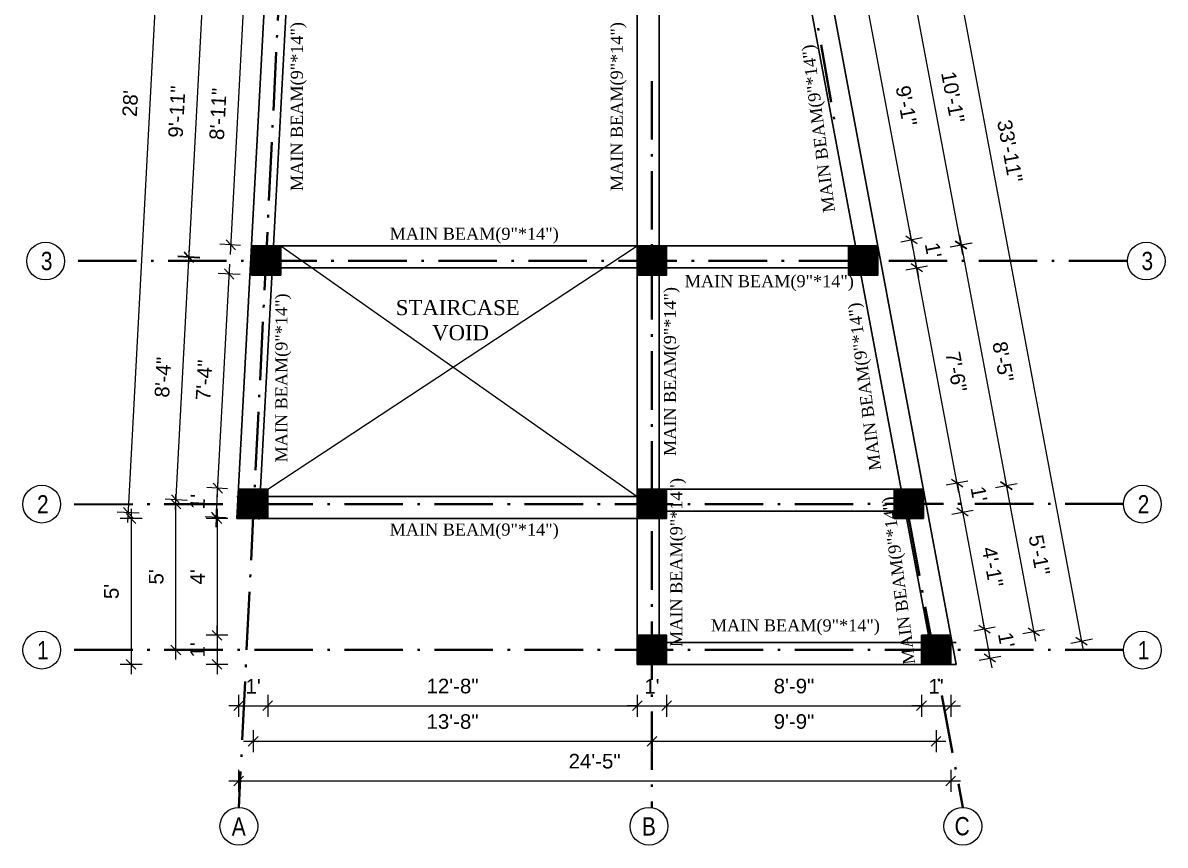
# Model space of a CAD drawing. Header units: inches. Extents: x 45643 to 70559, y -8725 to 1713.
# Drawn here: x 65142.2 to 65611.4, y -3898.7 to -3560.8 of the extents above; entities that cross this region are included whole.
import ezdxf

# ---------------------------------------------------------------- set-up
doc = ezdxf.new("R2010")
doc.units = ezdxf.units.IN
doc.header["$MEASUREMENT"] = 0
doc.linetypes.add('ACAD_ISO10W100', pattern=[18.5, 12, -3, 0.5, -3])
for name, color, linetype, lineweight in [('A-Wall', 250, 'Continuous', 40), ('A_Title Text', 105, 'Continuous', 60), ('ELEVATION', 6, 'Continuous', 30), ('Text', 7, 'Continuous', 9)]:
    doc.layers.add(name, color=color, linetype=linetype, lineweight=lineweight)
doc.styles.add('Arial', font='arial.ttf')
doc.styles.add('DIM', font='', dxfattribs={"height": 100})
doc.styles.get("Standard").update_dxf_attribs({"font": 'times.ttf'})
doc.styles.get('DIM').set_extended_font_data('VNI-Helve-Condense')
doc.dimstyles.new('Sudeep', dxfattribs={"dimtxt": 6, "dimasz": 4, "dimexe": 4.5, "dimexo": 4.5, "dimgap": 5, "dimtad": 1, "dimdec": 0, "dimlunit": 4, "dimtxsty": 'Arial', "dimblk": 'OBLIQUE', "dimcen": 250, "dimdle": 4, "dimclrd": 86, "dimclre": 5, "dimclrt": 1, "dimadec": 0, "dimazin": 0, "dimtfac": 1, "dimtdec": 0, "dimtix": 1, "dimtmove": 1, "dimatfit": 3, "dimldrblk": 'OBLIQUE', "dimfxl": 4.5, "dimfxlon": 1, "dimfrac": 2, "dimlwd": 15, "dimlwe": 13, "dimarcsym": 0})

# ---------------------------------------------------------------- blocks, each defined once
blk = doc.blocks.new('_Oblique')
at = {"color": 0, "linetype": 'ByBlock', "lineweight": -2}
blk.add_line((-0.5, -0.5), (0.5, 0.5), dxfattribs=at)
blk = doc.blocks.new('*D850')
at = {"layer": 'A_Title Text', "color": 86, "lineweight": 15, "transparency": 16777216}
for p, q in [((65222.26, -3752.02), (65222.47, -3748.02)), ((65221.62, -3764.02), (65222.26, -3752.02)), ((65221.62, -3764.02), (65221.41, -3768.01))]:
    blk.add_line(p, q, dxfattribs=at)
at = {"layer": 'A_Title Text', "color": 5, "lineweight": 13, "transparency": 16777216}
for p, q in [((65226.29, -3752.23), (65217.76, -3751.78)), ((65225.65, -3764.23), (65217.12, -3763.78))]:
    blk.add_line(p, q, dxfattribs=at)
at = {"layer": 'Defpoints', "color": 0, "transparency": 16777216}
for p in [(65222.26, -3752.02), (65230.79, -3752.47), (65230.15, -3764.47)]:
    blk.add_point(p, dxfattribs=at)
at = {"layer": 'A_Title Text', "color": 86, "lineweight": 15, "transparency": 16777216, "xscale": 4, "yscale": 4, "zscale": 4}
for p, rotation in [((65222.26, -3752.02), 266.951531071017), ((65221.62, -3764.02), 86.95153107101702)]:
    blk.add_blockref('_Oblique', p, dxfattribs=dict(at, rotation=rotation))
at = {"layer": 'A_Title Text', "color": 1, "transparency": 16777216, "insert": (65213.94, -3757.59), "char_height": 6, "attachment_point": 5, "rotation": 86.9515, "style": 'Arial'}
blk.add_mtext("1'", dxfattribs=at)
blk = doc.blocks.new('*D719')
at = {"layer": 'A_Title Text', "color": 86, "lineweight": 15, "transparency": 16777216}
blk.add_line((65203.5, -3422.65), (65185.21, -3766.08), dxfattribs=at)
at = {"layer": 'A_Title Text', "color": 5, "lineweight": 13, "transparency": 16777216}
for p, q in [((65207.78, -3426.89), (65198.79, -3426.41)), ((65189.91, -3762.33), (65180.93, -3761.85))]:
    blk.add_line(p, q, dxfattribs=at)
at = {"layer": 'Defpoints', "color": 0, "transparency": 16777216}
for p in [(65248.01, -3429.03), (65185.42, -3762.09), (65230.15, -3764.47)]:
    blk.add_point(p, dxfattribs=at)
at = {"layer": 'A_Title Text', "color": 86, "lineweight": 15, "transparency": 16777216, "xscale": 4, "yscale": 4, "zscale": 4}
for p, rotation in [((65203.28, -3426.65), 86.95153107106754), ((65185.42, -3762.09), 266.9515310710676)]:
    blk.add_blockref('_Oblique', p, dxfattribs=dict(at, rotation=rotation))
at = {"layer": 'A_Title Text', "color": 1, "transparency": 16777216, "insert": (65186.3, -3593.94), "char_height": 6, "attachment_point": 5, "rotation": 86.9515, "style": 'Arial'}
blk.add_mtext("28'", dxfattribs=at)
blk = doc.blocks.new('*D852')
at = {"layer": 'A_Title Text', "color": 86, "lineweight": 15, "transparency": 16777216}
blk.add_line((65221.94, -3760.47), (65221.94, -3816.47), dxfattribs=at)
at = {"layer": 'A_Title Text', "color": 5, "lineweight": 13, "transparency": 16777216}
for p, q in [((65226.44, -3764.47), (65217.44, -3764.47)), ((65226.44, -3812.47), (65217.44, -3812.47))]:
    blk.add_line(p, q, dxfattribs=at)
at = {"layer": 'Defpoints', "color": 0, "transparency": 16777216}
for p in [(65394.59, -3764.47), (65221.94, -3812.47), (65394.59, -3812.47)]:
    blk.add_point(p, dxfattribs=at)
at = {"layer": 'A_Title Text', "color": 86, "lineweight": 15, "transparency": 16777216, "xscale": 4, "yscale": 4, "zscale": 4}
for p, rotation in [((65221.94, -3764.47), 90), ((65221.94, -3812.47), 270)]:
    blk.add_blockref('_Oblique', p, dxfattribs=dict(at, rotation=rotation))
at = {"layer": 'A_Title Text', "color": 1, "transparency": 16777216, "insert": (65213.94, -3788.47), "char_height": 6, "attachment_point": 5, "rotation": 90, "style": 'Arial'}
blk.add_mtext("4'", dxfattribs=at)
blk = doc.blocks.new('*D853')
at = {"layer": 'A_Title Text', "color": 86, "lineweight": 15, "transparency": 16777216}
for p, q in [((65221.94, -3812.47), (65221.94, -3808.47)), ((65221.94, -3812.47), (65221.94, -3824.47)), ((65221.94, -3824.47), (65221.94, -3828.47))]:
    blk.add_line(p, q, dxfattribs=at)
at = {"layer": 'A_Title Text', "color": 5, "lineweight": 13, "transparency": 16777216}
for p, q in [((65226.44, -3812.47), (65217.44, -3812.47)), ((65226.44, -3824.47), (65217.44, -3824.47))]:
    blk.add_line(p, q, dxfattribs=at)
at = {"layer": 'Defpoints', "color": 0, "transparency": 16777216}
for p in [(65394.59, -3812.47), (65221.94, -3824.47), (65394.59, -3824.47)]:
    blk.add_point(p, dxfattribs=at)
at = {"layer": 'A_Title Text', "color": 86, "lineweight": 15, "transparency": 16777216, "xscale": 4, "yscale": 4, "zscale": 4}
for p, rotation in [((65221.94, -3812.47), 270), ((65221.94, -3824.47), 90)]:
    blk.add_blockref('_Oblique', p, dxfattribs=dict(at, rotation=rotation))
at = {"layer": 'A_Title Text', "color": 1, "transparency": 16777216, "insert": (65213.93, -3818.47), "char_height": 6, "attachment_point": 5, "rotation": 90, "style": 'Arial'}
blk.add_mtext("1'", dxfattribs=at)
blk = doc.blocks.new('*D720')
at = {"layer": 'A_Title Text', "color": 5, "lineweight": 13, "transparency": 16777216}
for p, q in [((65209.53, -3758.47), (65200.53, -3758.47)), ((65209.53, -3818.47), (65200.53, -3818.47))]:
    blk.add_line(p, q, dxfattribs=at)
at = {"layer": 'A_Title Text', "color": 86, "lineweight": 15, "transparency": 16777216}
blk.add_line((65205.03, -3822.47), (65205.03, -3754.47), dxfattribs=at)
at = {"layer": 'Defpoints', "color": 0, "transparency": 16777216}
for p in [(65205.03, -3758.47), (65400.59, -3758.47), (65400.59, -3818.47)]:
    blk.add_point(p, dxfattribs=at)
at = {"layer": 'A_Title Text', "color": 86, "lineweight": 15, "transparency": 16777216, "xscale": 4, "yscale": 4, "zscale": 4}
for p, rotation in [((65205.03, -3758.47), 90), ((65205.03, -3818.47), 270)]:
    blk.add_blockref('_Oblique', p, dxfattribs=dict(at, rotation=rotation))
at = {"layer": 'A_Title Text', "color": 1, "transparency": 16777216, "insert": (65196.98, -3788.47), "char_height": 6, "attachment_point": 5, "rotation": 90, "style": 'Arial'}
blk.add_mtext("5'", dxfattribs=at)
blk = doc.blocks.new('*D721')
at = {"layer": 'A_Title Text', "color": 86, "lineweight": 15, "transparency": 16777216}
blk.add_line((65186.64, -3760.47), (65186.64, -3828.47), dxfattribs=at)
at = {"layer": 'A_Title Text', "color": 5, "lineweight": 13, "transparency": 16777216}
for p, q in [((65191.14, -3764.47), (65182.14, -3764.47)), ((65191.14, -3824.47), (65182.14, -3824.47))]:
    blk.add_line(p, q, dxfattribs=at)
at = {"layer": 'Defpoints', "color": 0, "transparency": 16777216}
for p in [(65403.59, -3764.47), (65186.64, -3824.47), (65403.59, -3824.47)]:
    blk.add_point(p, dxfattribs=at)
at = {"layer": 'A_Title Text', "color": 86, "lineweight": 15, "transparency": 16777216, "xscale": 4, "yscale": 4, "zscale": 4}
for p, rotation in [((65186.64, -3764.47), 90), ((65186.64, -3824.47), 270)]:
    blk.add_blockref('_Oblique', p, dxfattribs=dict(at, rotation=rotation))
at = {"layer": 'A_Title Text', "color": 1, "transparency": 16777216, "insert": (65178.59, -3794.47), "char_height": 6, "attachment_point": 5, "rotation": 90, "style": 'Arial'}
blk.add_mtext("5'", dxfattribs=at)
blk = doc.blocks.new('*D854')
at = {"layer": 'A_Title Text', "color": 5, "lineweight": 13, "transparency": 16777216}
for p, q in [((65230.79, -3836.94), (65230.79, -3845.94)), ((65242.79, -3836.94), (65242.79, -3845.94))]:
    blk.add_line(p, q, dxfattribs=at)
at = {"layer": 'A_Title Text', "color": 86, "lineweight": 15, "transparency": 16777216}
for p, q in [((65230.79, -3841.44), (65226.79, -3841.44)), ((65230.79, -3841.44), (65242.79, -3841.44)), ((65242.79, -3841.44), (65246.79, -3841.44))]:
    blk.add_line(p, q, dxfattribs=at)
at = {"layer": 'Defpoints', "color": 0, "transparency": 16777216}
for p in [(65230.79, -3764.47), (65242.79, -3764.47), (65242.79, -3841.44)]:
    blk.add_point(p, dxfattribs=at)
at = {"layer": 'A_Title Text', "color": 86, "lineweight": 15, "transparency": 16777216, "xscale": 4, "yscale": 4, "zscale": 4}
blk.add_blockref('_Oblique', (65230.79, -3841.44), dxfattribs=at)
at = {"layer": 'A_Title Text', "color": 86, "lineweight": 15, "transparency": 16777216, "xscale": 4, "yscale": 4, "zscale": 4, "rotation": 180}
blk.add_blockref('_Oblique', (65242.79, -3841.44), dxfattribs=at)
at = {"layer": 'A_Title Text', "color": 1, "transparency": 16777216, "insert": (65236.79, -3833.43), "char_height": 6, "attachment_point": 5, "style": 'Arial'}
blk.add_mtext("1'", dxfattribs=at)
blk = doc.blocks.new('*D855')
at = {"layer": 'A_Title Text', "color": 5, "lineweight": 13, "transparency": 16777216}
for p, q in [((65242.79, -3836.94), (65242.79, -3845.94)), ((65394.59, -3836.94), (65394.59, -3845.94))]:
    blk.add_line(p, q, dxfattribs=at)
at = {"layer": 'A_Title Text', "color": 86, "lineweight": 15, "transparency": 16777216}
blk.add_line((65238.79, -3841.44), (65398.59, -3841.44), dxfattribs=at)
at = {"layer": 'Defpoints', "color": 0, "transparency": 16777216}
for p in [(65242.79, -3764.47), (65394.59, -3824.47), (65394.59, -3841.44)]:
    blk.add_point(p, dxfattribs=at)
at = {"layer": 'A_Title Text', "color": 86, "lineweight": 15, "transparency": 16777216, "xscale": 4, "yscale": 4, "zscale": 4, "rotation": 180}
blk.add_blockref('_Oblique', (65242.79, -3841.44), dxfattribs=at)
at = {"layer": 'A_Title Text', "color": 86, "lineweight": 15, "transparency": 16777216, "xscale": 4, "yscale": 4, "zscale": 4}
blk.add_blockref('_Oblique', (65394.59, -3841.44), dxfattribs=at)
at = {"layer": 'A_Title Text', "color": 1, "transparency": 16777216, "insert": (65318.69, -3833.38), "char_height": 6, "attachment_point": 5, "style": 'Arial'}
blk.add_mtext('12\'-8"', dxfattribs=at)
blk = doc.blocks.new('*D856')
at = {"layer": 'A_Title Text', "color": 5, "lineweight": 13, "transparency": 16777216}
for p, q in [((65394.59, -3836.94), (65394.59, -3845.94)), ((65406.59, -3836.94), (65406.59, -3845.94))]:
    blk.add_line(p, q, dxfattribs=at)
at = {"layer": 'A_Title Text', "color": 86, "lineweight": 15, "transparency": 16777216}
for p, q in [((65394.59, -3841.44), (65390.59, -3841.44)), ((65394.59, -3841.44), (65406.59, -3841.44)), ((65406.59, -3841.44), (65410.59, -3841.44))]:
    blk.add_line(p, q, dxfattribs=at)
at = {"layer": 'Defpoints', "color": 0, "transparency": 16777216}
for p in [(65394.59, -3824.47), (65406.59, -3824.47), (65406.59, -3841.44)]:
    blk.add_point(p, dxfattribs=at)
at = {"layer": 'A_Title Text', "color": 86, "lineweight": 15, "transparency": 16777216, "xscale": 4, "yscale": 4, "zscale": 4}
blk.add_blockref('_Oblique', (65394.59, -3841.44), dxfattribs=at)
at = {"layer": 'A_Title Text', "color": 86, "lineweight": 15, "transparency": 16777216, "xscale": 4, "yscale": 4, "zscale": 4, "rotation": 180}
blk.add_blockref('_Oblique', (65406.59, -3841.44), dxfattribs=at)
at = {"layer": 'A_Title Text', "color": 1, "transparency": 16777216, "insert": (65400.59, -3833.43), "char_height": 6, "attachment_point": 5, "style": 'Arial'}
blk.add_mtext("1'", dxfattribs=at)
blk = doc.blocks.new('*D857')
at = {"layer": 'A_Title Text', "color": 5, "lineweight": 13, "transparency": 16777216}
for p, q in [((65406.59, -3836.94), (65406.59, -3845.94)), ((65511.31, -3836.94), (65511.31, -3845.94))]:
    blk.add_line(p, q, dxfattribs=at)
at = {"layer": 'A_Title Text', "color": 86, "lineweight": 15, "transparency": 16777216}
blk.add_line((65402.59, -3841.44), (65515.31, -3841.44), dxfattribs=at)
at = {"layer": 'Defpoints', "color": 0, "transparency": 16777216}
for p in [(65406.59, -3824.47), (65511.31, -3824.47), (65511.31, -3841.44)]:
    blk.add_point(p, dxfattribs=at)
at = {"layer": 'A_Title Text', "color": 86, "lineweight": 15, "transparency": 16777216, "xscale": 4, "yscale": 4, "zscale": 4, "rotation": 180}
blk.add_blockref('_Oblique', (65406.59, -3841.44), dxfattribs=at)
at = {"layer": 'A_Title Text', "color": 86, "lineweight": 15, "transparency": 16777216, "xscale": 4, "yscale": 4, "zscale": 4}
blk.add_blockref('_Oblique', (65511.31, -3841.44), dxfattribs=at)
at = {"layer": 'A_Title Text', "color": 1, "transparency": 16777216, "insert": (65458.95, -3833.38), "char_height": 6, "attachment_point": 5, "style": 'Arial'}
blk.add_mtext('8\'-9"', dxfattribs=at)
blk = doc.blocks.new('*D858')
at = {"layer": 'A_Title Text', "color": 5, "lineweight": 13, "transparency": 16777216}
for p, q in [((65511.31, -3836.94), (65511.31, -3845.94)), ((65523.31, -3836.94), (65523.31, -3845.94))]:
    blk.add_line(p, q, dxfattribs=at)
at = {"layer": 'A_Title Text', "color": 86, "lineweight": 15, "transparency": 16777216}
for p, q in [((65511.31, -3841.44), (65507.31, -3841.44)), ((65511.31, -3841.44), (65523.31, -3841.44)), ((65523.31, -3841.44), (65527.31, -3841.44))]:
    blk.add_line(p, q, dxfattribs=at)
at = {"layer": 'Defpoints', "color": 0, "transparency": 16777216}
for p in [(65511.31, -3824.47), (65523.31, -3824.47), (65523.31, -3841.44)]:
    blk.add_point(p, dxfattribs=at)
at = {"layer": 'A_Title Text', "color": 86, "lineweight": 15, "transparency": 16777216, "xscale": 4, "yscale": 4, "zscale": 4}
blk.add_blockref('_Oblique', (65511.31, -3841.44), dxfattribs=at)
at = {"layer": 'A_Title Text', "color": 86, "lineweight": 15, "transparency": 16777216, "xscale": 4, "yscale": 4, "zscale": 4, "rotation": 180}
blk.add_blockref('_Oblique', (65523.31, -3841.44), dxfattribs=at)
at = {"layer": 'A_Title Text', "color": 1, "transparency": 16777216, "insert": (65517.31, -3833.43), "char_height": 6, "attachment_point": 5, "style": 'Arial'}
blk.add_mtext("1'", dxfattribs=at)
blk = doc.blocks.new('*D722')
at = {"layer": 'A_Title Text', "color": 5, "lineweight": 13, "transparency": 16777216}
for p, q in [((65236.79, -3851.52), (65236.79, -3860.52)), ((65400.59, -3851.52), (65400.59, -3860.52))]:
    blk.add_line(p, q, dxfattribs=at)
at = {"layer": 'A_Title Text', "color": 86, "lineweight": 15, "transparency": 16777216}
blk.add_line((65232.79, -3856.02), (65404.59, -3856.02), dxfattribs=at)
at = {"layer": 'Defpoints', "color": 0, "transparency": 16777216}
for p in [(65236.79, -3758.47), (65400.59, -3758.47), (65400.59, -3856.02)]:
    blk.add_point(p, dxfattribs=at)
at = {"layer": 'A_Title Text', "color": 86, "lineweight": 15, "transparency": 16777216, "xscale": 4, "yscale": 4, "zscale": 4, "rotation": 180}
blk.add_blockref('_Oblique', (65236.79, -3856.02), dxfattribs=at)
at = {"layer": 'A_Title Text', "color": 86, "lineweight": 15, "transparency": 16777216, "xscale": 4, "yscale": 4, "zscale": 4}
blk.add_blockref('_Oblique', (65400.59, -3856.02), dxfattribs=at)
at = {"layer": 'A_Title Text', "color": 1, "transparency": 16777216, "insert": (65318.69, -3847.96), "char_height": 6, "attachment_point": 5, "style": 'Arial'}
blk.add_mtext('13\'-8"', dxfattribs=at)
blk = doc.blocks.new('*D723')
at = {"layer": 'A_Title Text', "color": 5, "lineweight": 13, "transparency": 16777216}
for p, q in [((65400.59, -3851.52), (65400.59, -3860.52)), ((65517.31, -3851.52), (65517.31, -3860.52))]:
    blk.add_line(p, q, dxfattribs=at)
at = {"layer": 'A_Title Text', "color": 86, "lineweight": 15, "transparency": 16777216}
blk.add_line((65396.59, -3856.02), (65521.31, -3856.02), dxfattribs=at)
at = {"layer": 'Defpoints', "color": 0, "transparency": 16777216}
for p in [(65400.59, -3758.47), (65517.31, -3818.47), (65517.31, -3856.02)]:
    blk.add_point(p, dxfattribs=at)
at = {"layer": 'A_Title Text', "color": 86, "lineweight": 15, "transparency": 16777216, "xscale": 4, "yscale": 4, "zscale": 4, "rotation": 180}
blk.add_blockref('_Oblique', (65400.59, -3856.02), dxfattribs=at)
at = {"layer": 'A_Title Text', "color": 86, "lineweight": 15, "transparency": 16777216, "xscale": 4, "yscale": 4, "zscale": 4}
blk.add_blockref('_Oblique', (65517.31, -3856.02), dxfattribs=at)
at = {"layer": 'A_Title Text', "color": 1, "transparency": 16777216, "insert": (65458.95, -3847.96), "char_height": 6, "attachment_point": 5, "style": 'Arial'}
blk.add_mtext('9\'-9"', dxfattribs=at)
blk = doc.blocks.new('*D724')
at = {"layer": 'A_Title Text', "color": 5, "lineweight": 13, "transparency": 16777216}
for p, q in [((65230.79, -3867.82), (65230.79, -3876.82)), ((65523.31, -3867.82), (65523.31, -3876.82))]:
    blk.add_line(p, q, dxfattribs=at)
at = {"layer": 'A_Title Text', "color": 86, "lineweight": 15, "transparency": 16777216}
blk.add_line((65226.79, -3872.32), (65527.31, -3872.32), dxfattribs=at)
at = {"layer": 'Defpoints', "color": 0, "transparency": 16777216}
for p in [(65230.79, -3764.47), (65523.31, -3824.47), (65523.31, -3872.32)]:
    blk.add_point(p, dxfattribs=at)
at = {"layer": 'A_Title Text', "color": 86, "lineweight": 15, "transparency": 16777216, "xscale": 4, "yscale": 4, "zscale": 4, "rotation": 180}
blk.add_blockref('_Oblique', (65230.79, -3872.32), dxfattribs=at)
at = {"layer": 'A_Title Text', "color": 86, "lineweight": 15, "transparency": 16777216, "xscale": 4, "yscale": 4, "zscale": 4}
blk.add_blockref('_Oblique', (65523.31, -3872.32), dxfattribs=at)
at = {"layer": 'A_Title Text', "color": 1, "transparency": 16777216, "insert": (65377.05, -3864.26), "char_height": 6, "attachment_point": 5, "style": 'Arial'}
blk.add_mtext('24\'-5"', dxfattribs=at)
blk = doc.blocks.new('*D859')
at = {"layer": 'A_Title Text', "color": 5, "lineweight": 13, "transparency": 16777216}
for p, q in [((65521.52, -3750.7), (65530.36, -3749.04)), ((65523.77, -3762.7), (65532.61, -3761.04))]:
    blk.add_line(p, q, dxfattribs=at)
at = {"layer": 'A_Title Text', "color": 86, "lineweight": 15, "transparency": 16777216}
for p, q in [((65525.94, -3749.87), (65525.2, -3745.94)), ((65525.94, -3749.87), (65528.19, -3761.87)), ((65528.19, -3761.87), (65528.93, -3765.8))]:
    blk.add_line(p, q, dxfattribs=at)
at = {"layer": 'Defpoints', "color": 0, "transparency": 16777216}
for p in [(65512.09, -3752.47), (65528.19, -3761.87), (65514.33, -3764.47)]:
    blk.add_point(p, dxfattribs=at)
at = {"layer": 'A_Title Text', "color": 86, "lineweight": 15, "transparency": 16777216, "xscale": 4, "yscale": 4, "zscale": 4}
for p, rotation in [((65525.94, -3749.87), 280.6171471808366), ((65528.19, -3761.87), 100.6171471808367)]:
    blk.add_blockref('_Oblique', p, dxfattribs=dict(at, rotation=rotation))
at = {"layer": 'A_Title Text', "color": 1, "transparency": 16777216, "insert": (65534.94, -3754.4), "char_height": 6, "attachment_point": 5, "rotation": 280.6171, "style": 'Arial'}
blk.add_mtext("1'", dxfattribs=at)
blk = doc.blocks.new('*D725')
at = {"layer": 'A_Title Text', "color": 86, "lineweight": 15, "transparency": 16777216}
blk.add_line((65527.45, -3757.94), (65537.92, -3813.8), dxfattribs=at)
at = {"layer": 'A_Title Text', "color": 5, "lineweight": 13, "transparency": 16777216}
for p, q in [((65523.77, -3762.7), (65532.61, -3761.04)), ((65532.76, -3810.7), (65541.61, -3809.04))]:
    blk.add_line(p, q, dxfattribs=at)
at = {"layer": 'Defpoints', "color": 0, "transparency": 16777216}
for p in [(65514.33, -3764.47), (65537.19, -3809.87), (65523.31, -3812.47)]:
    blk.add_point(p, dxfattribs=at)
at = {"layer": 'A_Title Text', "color": 86, "lineweight": 15, "transparency": 16777216, "xscale": 4, "yscale": 4, "zscale": 4}
for p, rotation in [((65528.19, -3761.87), 100.6171471808367), ((65537.19, -3809.87), 280.6171471808366)]:
    blk.add_blockref('_Oblique', p, dxfattribs=dict(at, rotation=rotation))
at = {"layer": 'A_Title Text', "color": 1, "transparency": 16777216, "insert": (65540.56, -3784.39), "char_height": 6, "attachment_point": 5, "rotation": 280.6171, "style": 'Arial'}
blk.add_mtext('4\'-1"', dxfattribs=at)
blk = doc.blocks.new('*D726')
at = {"layer": 'A_Title Text', "color": 5, "lineweight": 13, "transparency": 16777216}
for p, q in [((65532.76, -3810.7), (65541.61, -3809.04)), ((65535.01, -3822.7), (65543.86, -3821.04))]:
    blk.add_line(p, q, dxfattribs=at)
at = {"layer": 'A_Title Text', "color": 86, "lineweight": 15, "transparency": 16777216}
for p, q in [((65537.19, -3809.87), (65536.45, -3805.94)), ((65537.19, -3809.87), (65539.44, -3821.87)), ((65539.44, -3821.87), (65540.17, -3825.8))]:
    blk.add_line(p, q, dxfattribs=at)
at = {"layer": 'Defpoints', "color": 0, "transparency": 16777216}
for p in [(65523.31, -3812.47), (65539.44, -3821.87), (65525.55, -3824.47)]:
    blk.add_point(p, dxfattribs=at)
at = {"layer": 'A_Title Text', "color": 86, "lineweight": 15, "transparency": 16777216, "xscale": 4, "yscale": 4, "zscale": 4}
for p, rotation in [((65537.19, -3809.87), 280.6171471808366), ((65539.44, -3821.87), 100.6171471808367)]:
    blk.add_blockref('_Oblique', p, dxfattribs=dict(at, rotation=rotation))
at = {"layer": 'A_Title Text', "color": 1, "transparency": 16777216, "insert": (65546.19, -3814.39), "char_height": 6, "attachment_point": 5, "rotation": 280.6171, "style": 'Arial'}
blk.add_mtext("1'", dxfattribs=at)
blk = doc.blocks.new('*D750')
at = {"layer": 'A_Title Text', "color": 86, "lineweight": 15, "transparency": 16777216}
blk.add_line((65545.43, -3747.03), (65558.14, -3814.89), dxfattribs=at)
at = {"layer": 'A_Title Text', "color": 5, "lineweight": 13, "transparency": 16777216}
for p, q in [((65541.75, -3751.79), (65550.59, -3750.13)), ((65552.98, -3811.79), (65561.83, -3810.13))]:
    blk.add_line(p, q, dxfattribs=at)
at = {"layer": 'Defpoints', "color": 0, "transparency": 16777216}
for p in [(65506.09, -3758.47), (65557.41, -3810.96), (65517.31, -3818.47)]:
    blk.add_point(p, dxfattribs=at)
at = {"layer": 'A_Title Text', "color": 86, "lineweight": 15, "transparency": 16777216, "xscale": 4, "yscale": 4, "zscale": 4}
for p, rotation in [((65546.17, -3750.96), 100.6084701990648), ((65557.41, -3810.96), 280.6084701990648)]:
    blk.add_blockref('_Oblique', p, dxfattribs=dict(at, rotation=rotation))
at = {"layer": 'A_Title Text', "color": 1, "transparency": 16777216, "insert": (65559.71, -3779.48), "char_height": 6, "attachment_point": 5, "rotation": 280.6085, "style": 'Arial'}
blk.add_mtext('5\'-1"', dxfattribs=at)
blk = doc.blocks.new('*D751')
at = {"layer": 'A_Title Text', "color": 86, "lineweight": 15, "transparency": 16777216}
blk.add_line((65577.83, -3818.76), (65501.6, -3411.14), dxfattribs=at)
at = {"layer": 'A_Title Text', "color": 5, "lineweight": 13, "transparency": 16777216}
for p, q in [((65497.91, -3415.9), (65506.75, -3414.25)), ((65572.67, -3815.66), (65581.52, -3814))]:
    blk.add_line(p, q, dxfattribs=at)
at = {"layer": 'Defpoints', "color": 0, "transparency": 16777216}
for p in [(65502.33, -3415.08), (65450.79, -3424.71), (65525.55, -3824.47)]:
    blk.add_point(p, dxfattribs=at)
at = {"layer": 'A_Title Text', "color": 86, "lineweight": 15, "transparency": 16777216, "xscale": 4, "yscale": 4, "zscale": 4}
for p, rotation in [((65502.33, -3415.08), 100.5933034571072), ((65577.1, -3814.83), 280.5933034571073)]:
    blk.add_blockref('_Oblique', p, dxfattribs=dict(at, rotation=rotation))
at = {"layer": 'A_Title Text', "color": 1, "transparency": 16777216, "insert": (65547.64, -3613.47), "char_height": 6, "attachment_point": 5, "rotation": 280.5933, "style": 'Arial'}
blk.add_mtext('33\'-11"', dxfattribs=at)
blk = doc.blocks.new('*D1051')
at = {"layer": 'A_Title Text', "color": 5, "lineweight": 13, "transparency": 16777216}
for p, q in [((65482.7, -3543.62), (65491.54, -3541.96)), ((65502.77, -3650.71), (65511.62, -3649.05))]:
    blk.add_line(p, q, dxfattribs=at)
at = {"layer": 'A_Title Text', "color": 86, "lineweight": 15, "transparency": 16777216}
blk.add_line((65507.93, -3653.81), (65486.38, -3538.86), dxfattribs=at)
at = {"layer": 'Defpoints', "color": 0, "transparency": 16777216}
for p in [(65471.19, -3545.78), (65487.12, -3542.79), (65493.39, -3652.47)]:
    blk.add_point(p, dxfattribs=at)
at = {"layer": 'A_Title Text', "color": 86, "lineweight": 15, "transparency": 16777216, "xscale": 4, "yscale": 4, "zscale": 4}
for p, rotation in [((65487.12, -3542.79), 100.6171471808395), ((65507.2, -3649.88), 280.6171471808395)]:
    blk.add_blockref('_Oblique', p, dxfattribs=dict(at, rotation=rotation))
at = {"layer": 'A_Title Text', "color": 1, "transparency": 16777216, "insert": (65505.08, -3594.85), "char_height": 6, "attachment_point": 5, "rotation": 280.6171, "style": 'Arial'}
blk.add_mtext('9\'-1"', dxfattribs=at)
blk = doc.blocks.new('*D1054')
at = {"layer": 'A_Title Text', "color": 5, "lineweight": 13, "transparency": 16777216}
for p, q in [((65500.72, -3534.33), (65509.56, -3532.67)), ((65523.03, -3652.89), (65531.87, -3651.23))]:
    blk.add_line(p, q, dxfattribs=at)
at = {"layer": 'A_Title Text', "color": 86, "lineweight": 15, "transparency": 16777216}
blk.add_line((65504.4, -3529.57), (65528.19, -3655.99), dxfattribs=at)
at = {"layer": 'Defpoints', "color": 0, "transparency": 16777216}
for p in [(65471.19, -3539.89), (65527.45, -3652.06), (65493.39, -3658.47)]:
    blk.add_point(p, dxfattribs=at)
at = {"layer": 'A_Title Text', "color": 86, "lineweight": 15, "transparency": 16777216, "xscale": 4, "yscale": 4, "zscale": 4}
for p, rotation in [((65505.14, -3533.5), 100.655994704964), ((65527.45, -3652.06), 280.655994704964)]:
    blk.add_blockref('_Oblique', p, dxfattribs=dict(at, rotation=rotation))
at = {"layer": 'A_Title Text', "color": 1, "transparency": 16777216, "insert": (65524.22, -3591.29), "char_height": 6, "attachment_point": 5, "rotation": 280.656, "style": 'Arial'}
blk.add_mtext('10\'-1"', dxfattribs=at)
blk = doc.blocks.new('*D1055')
at = {"layer": 'A_Title Text', "color": 5, "lineweight": 13, "transparency": 16777216}
for p, q in [((65502.77, -3650.71), (65511.62, -3649.05)), ((65504.95, -3662.3), (65513.79, -3660.65))]:
    blk.add_line(p, q, dxfattribs=at)
at = {"layer": 'A_Title Text', "color": 86, "lineweight": 15, "transparency": 16777216}
for p, q in [((65507.2, -3649.88), (65506.46, -3645.95)), ((65509.37, -3661.47), (65507.2, -3649.88)), ((65509.37, -3661.47), (65510.11, -3665.41))]:
    blk.add_line(p, q, dxfattribs=at)
at = {"layer": 'Defpoints', "color": 0, "transparency": 16777216}
for p in [(65507.2, -3649.88), (65493.39, -3652.47), (65493.39, -3664.47)]:
    blk.add_point(p, dxfattribs=at)
at = {"layer": 'A_Title Text', "color": 86, "lineweight": 15, "transparency": 16777216, "xscale": 4, "yscale": 4, "zscale": 4}
for p, rotation in [((65507.2, -3649.88), 280.6171471808395), ((65509.37, -3661.47), 100.6171471808395)]:
    blk.add_blockref('_Oblique', p, dxfattribs=dict(at, rotation=rotation))
at = {"layer": 'A_Title Text', "color": 1, "transparency": 16777216, "insert": (65516.16, -3654.2), "char_height": 6, "attachment_point": 5, "rotation": 280.6171, "style": 'Arial'}
blk.add_mtext("1'", dxfattribs=at)
blk = doc.blocks.new('*D1062')
at = {"layer": 'A_Title Text', "color": 86, "lineweight": 15, "transparency": 16777216}
for p, q in [((65222.26, -3752.02), (65222.47, -3748.02)), ((65221.62, -3764.02), (65222.26, -3752.02)), ((65221.62, -3764.02), (65221.41, -3768.01))]:
    blk.add_line(p, q, dxfattribs=at)
at = {"layer": 'A_Title Text', "color": 5, "lineweight": 13, "transparency": 16777216}
for p, q in [((65226.29, -3752.23), (65217.76, -3751.78)), ((65225.65, -3764.23), (65217.12, -3763.78))]:
    blk.add_line(p, q, dxfattribs=at)
at = {"layer": 'Defpoints', "color": 0, "transparency": 16777216}
for p in [(65222.26, -3752.02), (65230.79, -3752.47), (65230.15, -3764.47)]:
    blk.add_point(p, dxfattribs=at)
at = {"layer": 'A_Title Text', "color": 86, "lineweight": 15, "transparency": 16777216, "xscale": 4, "yscale": 4, "zscale": 4}
for p, rotation in [((65222.26, -3752.02), 266.951531071017), ((65221.62, -3764.02), 86.95153107101702)]:
    blk.add_blockref('_Oblique', p, dxfattribs=dict(at, rotation=rotation))
at = {"layer": 'A_Title Text', "color": 1, "transparency": 16777216, "insert": (65213.94, -3757.59), "char_height": 6, "attachment_point": 5, "rotation": 86.9515, "style": 'Arial'}
blk.add_mtext("1'", dxfattribs=at)
blk = doc.blocks.new('*D1063')
at = {"layer": 'A_Title Text', "color": 86, "lineweight": 15, "transparency": 16777216}
blk.add_line((65222.04, -3756.01), (65227.16, -3659.99), dxfattribs=at)
at = {"layer": 'A_Title Text', "color": 5, "lineweight": 13, "transparency": 16777216}
for p, q in [((65231.44, -3664.22), (65222.45, -3663.74)), ((65226.29, -3752.23), (65217.76, -3751.78))]:
    blk.add_line(p, q, dxfattribs=at)
at = {"layer": 'Defpoints', "color": 0, "transparency": 16777216}
for p in [(65226.95, -3663.98), (65236.11, -3664.47), (65230.79, -3752.47)]:
    blk.add_point(p, dxfattribs=at)
at = {"layer": 'A_Title Text', "color": 86, "lineweight": 15, "transparency": 16777216, "xscale": 4, "yscale": 4, "zscale": 4}
for p, rotation in [((65226.95, -3663.98), 86.95153107069723), ((65222.26, -3752.02), 266.9515310706972)]:
    blk.add_blockref('_Oblique', p, dxfattribs=dict(at, rotation=rotation))
at = {"layer": 'A_Title Text', "color": 1, "transparency": 16777216, "insert": (65216.61, -3707.57), "char_height": 6, "attachment_point": 5, "rotation": 86.9515, "style": 'Arial'}
blk.add_mtext('7\'-4"', dxfattribs=at)
blk = doc.blocks.new('*D1056')
at = {"layer": 'A_Title Text', "color": 86, "lineweight": 15, "transparency": 16777216}
blk.add_line((65204.95, -3760.81), (65210.61, -3652.92), dxfattribs=at)
at = {"layer": 'A_Title Text', "color": 5, "lineweight": 13, "transparency": 16777216}
for p, q in [((65214.9, -3657.15), (65205.91, -3656.68)), ((65209.65, -3757.05), (65200.67, -3756.58))]:
    blk.add_line(p, q, dxfattribs=at)
at = {"layer": 'Defpoints', "color": 0, "transparency": 16777216}
for p in [(65210.4, -3656.92), (65242.03, -3658.58), (65236.79, -3758.47)]:
    blk.add_point(p, dxfattribs=at)
at = {"layer": 'A_Title Text', "color": 86, "lineweight": 15, "transparency": 16777216, "xscale": 4, "yscale": 4, "zscale": 4}
for p, rotation in [((65210.4, -3656.92), 86.99648609748124), ((65205.16, -3756.81), 266.9964860974812)]:
    blk.add_blockref('_Oblique', p, dxfattribs=dict(at, rotation=rotation))
at = {"layer": 'A_Title Text', "color": 1, "transparency": 16777216, "insert": (65199.73, -3706.44), "char_height": 6, "attachment_point": 5, "rotation": 86.9965, "style": 'Arial'}
blk.add_mtext('8\'-4"', dxfattribs=at)
blk = doc.blocks.new('*D1065')
at = {"layer": 'A_Title Text', "color": 5, "lineweight": 13, "transparency": 16777216}
for p, q in [((65521.52, -3750.7), (65530.36, -3749.04)), ((65523.77, -3762.7), (65532.61, -3761.04))]:
    blk.add_line(p, q, dxfattribs=at)
at = {"layer": 'A_Title Text', "color": 86, "lineweight": 15, "transparency": 16777216}
for p, q in [((65525.94, -3749.87), (65525.2, -3745.94)), ((65525.94, -3749.87), (65528.19, -3761.87)), ((65528.19, -3761.87), (65528.93, -3765.8))]:
    blk.add_line(p, q, dxfattribs=at)
at = {"layer": 'Defpoints', "color": 0, "transparency": 16777216}
for p in [(65512.09, -3752.47), (65528.19, -3761.87), (65514.33, -3764.47)]:
    blk.add_point(p, dxfattribs=at)
at = {"layer": 'A_Title Text', "color": 86, "lineweight": 15, "transparency": 16777216, "xscale": 4, "yscale": 4, "zscale": 4}
for p, rotation in [((65525.94, -3749.87), 280.6171471808395), ((65528.19, -3761.87), 100.6171471808395)]:
    blk.add_blockref('_Oblique', p, dxfattribs=dict(at, rotation=rotation))
at = {"layer": 'A_Title Text', "color": 1, "transparency": 16777216, "insert": (65534.94, -3754.4), "char_height": 6, "attachment_point": 5, "rotation": 280.6171, "style": 'Arial'}
blk.add_mtext("1'", dxfattribs=at)
blk = doc.blocks.new('*D1058')
at = {"layer": 'A_Title Text', "color": 86, "lineweight": 15, "transparency": 16777216}
blk.add_line((65526.68, -3753.81), (65508.63, -3657.54), dxfattribs=at)
at = {"layer": 'A_Title Text', "color": 5, "lineweight": 13, "transparency": 16777216}
for p, q in [((65504.95, -3662.3), (65513.79, -3660.65)), ((65521.52, -3750.7), (65530.36, -3749.04))]:
    blk.add_line(p, q, dxfattribs=at)
at = {"layer": 'Defpoints', "color": 0, "transparency": 16777216}
for p in [(65493.39, -3664.47), (65509.37, -3661.47), (65512.09, -3752.47)]:
    blk.add_point(p, dxfattribs=at)
at = {"layer": 'A_Title Text', "color": 86, "lineweight": 15, "transparency": 16777216, "xscale": 4, "yscale": 4, "zscale": 4}
for p, rotation in [((65509.37, -3661.47), 100.6171471808395), ((65525.94, -3749.87), 280.6171471808395)]:
    blk.add_blockref('_Oblique', p, dxfattribs=dict(at, rotation=rotation))
at = {"layer": 'A_Title Text', "color": 1, "transparency": 16777216, "insert": (65525.58, -3704.19), "char_height": 6, "attachment_point": 5, "rotation": 280.6171, "style": 'Arial'}
blk.add_mtext('7\'-6"', dxfattribs=at)
blk = doc.blocks.new('*D1059')
at = {"layer": 'A_Title Text', "color": 86, "lineweight": 15, "transparency": 16777216}
blk.add_line((65216.89, -3534.23), (65210.12, -3661.22), dxfattribs=at)
at = {"layer": 'A_Title Text', "color": 5, "lineweight": 13, "transparency": 16777216}
for p, q in [((65221.17, -3538.46), (65212.18, -3537.98)), ((65214.83, -3657.46), (65205.84, -3656.98))]:
    blk.add_line(p, q, dxfattribs=at)
at = {"layer": 'Defpoints', "color": 0, "transparency": 16777216}
for p in [(65247.9, -3539.89), (65210.34, -3657.22), (65235.79, -3658.58)]:
    blk.add_point(p, dxfattribs=at)
at = {"layer": 'A_Title Text', "color": 86, "lineweight": 15, "transparency": 16777216, "xscale": 4, "yscale": 4, "zscale": 4}
for p, rotation in [((65216.67, -3538.22), 86.95153107069719), ((65210.34, -3657.22), 266.9515310706972)]:
    blk.add_blockref('_Oblique', p, dxfattribs=dict(at, rotation=rotation))
at = {"layer": 'A_Title Text', "color": 1, "transparency": 16777216, "insert": (65205.45, -3597.29), "char_height": 6, "attachment_point": 5, "rotation": 86.9515, "style": 'Arial'}
blk.add_mtext('9\'-11"', dxfattribs=at)
blk = doc.blocks.new('*D1061')
at = {"layer": 'A_Title Text', "color": 86, "lineweight": 15, "transparency": 16777216}
blk.add_line((65233.48, -3541.3), (65227.37, -3656.01), dxfattribs=at)
at = {"layer": 'A_Title Text', "color": 5, "lineweight": 13, "transparency": 16777216}
for p, q in [((65237.76, -3545.53), (65228.77, -3545.05)), ((65231.62, -3652.23), (65223.09, -3651.78))]:
    blk.add_line(p, q, dxfattribs=at)
at = {"layer": 'Defpoints', "color": 0, "transparency": 16777216}
for p in [(65242.43, -3545.78), (65227.58, -3652.02), (65236.11, -3652.47)]:
    blk.add_point(p, dxfattribs=at)
at = {"layer": 'A_Title Text', "color": 86, "lineweight": 15, "transparency": 16777216, "xscale": 4, "yscale": 4, "zscale": 4}
for p, rotation in [((65233.27, -3545.29), 86.95153107069719), ((65227.58, -3652.02), 266.9515310706972)]:
    blk.add_blockref('_Oblique', p, dxfattribs=dict(at, rotation=rotation))
at = {"layer": 'A_Title Text', "color": 1, "transparency": 16777216, "insert": (65222.37, -3598.22), "char_height": 6, "attachment_point": 5, "rotation": 86.9515, "style": 'Arial'}
blk.add_mtext('8\'-11"', dxfattribs=at)
blk = doc.blocks.new('*D1066')
at = {"layer": 'A_Title Text', "color": 86, "lineweight": 15, "transparency": 16777216}
blk.add_line((65526.91, -3648.12), (65546.91, -3754.89), dxfattribs=at)
at = {"layer": 'A_Title Text', "color": 5, "lineweight": 13, "transparency": 16777216}
for p, q in [((65523.22, -3652.88), (65532.07, -3651.23)), ((65541.75, -3751.79), (65550.59, -3750.13))]:
    blk.add_line(p, q, dxfattribs=at)
at = {"layer": 'Defpoints', "color": 0, "transparency": 16777216}
for p in [(65493.39, -3658.47), (65546.17, -3750.96), (65506.09, -3758.47)]:
    blk.add_point(p, dxfattribs=at)
at = {"layer": 'A_Title Text', "color": 86, "lineweight": 15, "transparency": 16777216, "xscale": 4, "yscale": 4, "zscale": 4}
for p, rotation in [((65527.64, -3652.05), 100.6084701990629), ((65546.17, -3750.96), 280.6084701990629)]:
    blk.add_blockref('_Oblique', p, dxfattribs=dict(at, rotation=rotation))
at = {"layer": 'A_Title Text', "color": 1, "transparency": 16777216, "insert": (65544.83, -3700.02), "char_height": 6, "attachment_point": 5, "rotation": 280.6085, "style": 'Arial'}
blk.add_mtext('8\'-5"', dxfattribs=at)

msp = doc.modelspace()

# ---------------------------------------------------------------- hatches: boundary and pattern name
at = {"layer": 'ELEVATION'}
h = msp.add_hatch(dxfattribs=at)
h.set_pattern_fill('ANSI31', color=256)
h.set_pattern_definition([(45, (38227.78748, 12638.09696), (-0.08838834765, 0.08838834765), [])])
h.paths.add_polyline_path([(65248.113, -3652.47), (65236.113, -3652.47), (65236.113, -3664.47), (65248.113, -3664.47)])
h = msp.add_hatch(dxfattribs=at)
h.set_pattern_fill('ANSI31', color=256)
h.set_pattern_definition([(45, (38386.26767, 12638.09696), (-0.08838834765, 0.08838834765), [])])
h.paths.add_polyline_path([(65406.593, -3652.47), (65394.593, -3652.47), (65394.593, -3664.47), (65406.593, -3664.47)])
h = msp.add_hatch(dxfattribs=at)
h.set_pattern_fill('ANSI31', color=256)
h.set_pattern_definition([(45, (38473.06173, 12638.09696), (-0.08838834765, 0.08838834765), [])])
h.paths.add_polyline_path([(65493.387, -3652.47), (65481.387, -3652.47), (65481.387, -3664.47), (65493.387, -3664.47)])
h = msp.add_hatch(dxfattribs=at)
h.set_pattern_fill('ANSI31', color=256)
h.set_pattern_definition([(45, (38222.46187, 12538.09696), (-0.08838834765, 0.08838834765), [])])
h.paths.add_polyline_path([(65242.787, -3752.47), (65230.787, -3752.47), (65230.787, -3764.47), (65242.787, -3764.47)])
h = msp.add_hatch(dxfattribs=at)
h.set_pattern_fill('ANSI31', color=256)
h.set_pattern_definition([(45, (38386.26767, 12538.09696), (-0.08838834765, 0.08838834765), [])])
h.paths.add_polyline_path([(65406.593, -3752.47), (65394.593, -3752.47), (65394.593, -3764.47), (65406.593, -3764.47)])
h = msp.add_hatch(dxfattribs=at)
h.set_pattern_fill('ANSI31', color=256)
h.set_pattern_definition([(45, (38491.76276, 12538.09696), (-0.08838834765, 0.08838834765), [])])
h.paths.add_polyline_path([(65512.088, -3752.47), (65500.088, -3752.47), (65500.088, -3764.47), (65512.088, -3764.47)])
h = msp.add_hatch(dxfattribs=at)
h.set_pattern_fill('ANSI31', color=256)
h.set_pattern_definition([(45, (38386.26767, 12478.09696), (-0.08838834765, 0.08838834765), [])])
h.paths.add_polyline_path([(65406.593, -3812.47), (65394.593, -3812.47), (65394.593, -3824.47), (65406.593, -3824.47)])
h = msp.add_hatch(dxfattribs=at)
h.set_pattern_fill('ANSI31', color=256)
h.set_pattern_definition([(45, (38502.98338, 12478.09696), (-0.08838834765, 0.08838834765), [])])
h.paths.add_polyline_path([(65523.308, -3812.47), (65511.308, -3812.47), (65511.308, -3824.47), (65523.308, -3824.47)])

# ---------------------------------------------------------------- linework, layer by layer
at = {"layer": 'A-Wall', "color": 6, "linetype": 'ACAD_ISO10W100', "ltscale": 2}
for p, q in [((65257.248, -3351.093), (65230.91, -3883.208)), ((65431.891, -3351.093), (65475.845, -3602.751)), ((65400.593, -3584.751), (65400.593, -3883.208)), ((65595.877, -3658.578), (65159.291, -3658.578)), ((65594.295, -3758.47), (65157.71, -3758.67)), ((65506.088, -3764.47), (65528.293, -3883.208)), ((65594.295, -3818.47), (65157.711, -3818.47))]:
    msp.add_line(p, q, dxfattribs=at)
at = {"layer": 'ELEVATION'}
for p, q in [((65525.553, -3824.47), (65450.794, -3424.715)), ((65248.012, -3429.031), (65230.148, -3764.47)), ((65256.999, -3429.509), (65239.135, -3764.949)), ((65514.137, -3812.39), (65441.947, -3426.369)), ((65394.593, -3434.913), (65394.593, -3824.47)), ((65403.593, -3434.721), (65403.593, -3824.47)), ((65244.646, -3652.47), (65484.231, -3652.47)), ((65248.113, -3652.47), (65248.113, -3661.47)), ((65394.593, -3655.47), (65394.593, -3664.47)), ((65244.646, -3661.47), (65485.914, -3661.47)), ((65406.593, -3752.47), (65500.088, -3752.47)), ((65230.148, -3755.47), (65394.593, -3755.47)), ((65406.593, -3761.47), (65500.088, -3761.47)), ((65230.148, -3764.47), (65394.593, -3764.47)), ((65394.593, -3815.47), (65525.553, -3815.47)), ((65394.593, -3824.47), (65525.553, -3824.47))]:
    msp.add_line(p, q, dxfattribs=at)
for points in [[(65236.113, -3652.47), (65248.113, -3652.47), (65248.113, -3664.47), (65236.113, -3664.47)], [(65394.593, -3652.47), (65406.593, -3652.47), (65406.593, -3664.47), (65394.593, -3664.47)], [(65481.387, -3652.47), (65493.387, -3652.47), (65493.387, -3664.47), (65481.387, -3664.47)], [(65230.787, -3752.47), (65242.787, -3752.47), (65242.787, -3764.47), (65230.787, -3764.47)], [(65394.593, -3752.47), (65406.593, -3752.47), (65406.593, -3764.47), (65394.593, -3764.47)], [(65500.088, -3752.47), (65512.088, -3752.47), (65512.088, -3764.47), (65500.088, -3764.47)], [(65394.593, -3812.47), (65406.593, -3812.47), (65406.593, -3824.47), (65394.593, -3824.47)], [(65511.308, -3812.47), (65523.308, -3812.47), (65523.308, -3824.47), (65511.308, -3824.47)]]:
    msp.add_lwpolyline(points, close=True, dxfattribs=at)
at = {"layer": 'Text', "ltscale": 0.5}
for p, q in [((65242.787, -3752.47), (65394.593, -3652.47)), ((65248.113, -3652.47), (65394.593, -3755.47))]:
    msp.add_line(p, q, dxfattribs=at)
for centre in [(65151.528, -3658.685), (65603.64, -3658.685), (65149.946, -3758.578), (65602.059, -3758.578), (65149.947, -3818.578), (65602.06, -3818.578), (65230.91, -3890.972), (65399.381, -3890.962), (65528.293, -3890.972)]:
    msp.add_circle(centre, 7.764, dxfattribs=at)

# ---------------------------------------------------------------- texts
at = {"layer": 'Text', "color": 2, "char_height": 4.94978, "width": 273.15765, "attachment_point": 1}
for insert, rotation in [((65252.257, -3637.376), 90), ((65383.615, -3637.42), 90), ((65471.884, -3646.422), 97.35202), ((65245.902, -3748.934), 90), ((65405.522, -3746.27), 90), ((65490.869, -3752.47), 97.35202), ((65408.116, -3824.761), 90), ((65504.812, -3832.184), 97.35202)]:
    msp.add_mtext('\\pi7.488;MAIN BEAM(9"*14")', dxfattribs=dict(at, insert=insert, rotation=rotation))
for insert in [(65285.374, -3644.972), (65406.593, -3664.47), (65285.374, -3766.539), (65417.277, -3805.939)]:
    msp.add_mtext('\\pi7.488;MAIN BEAM(9"*14")', dxfattribs=dict(at, insert=insert))
at = {"layer": 'Text', "ltscale": 0.5, "char_height": 7.5, "width": 853.30779, "attachment_point": 9, "style": 'DIM'}
for s, insert in [('3', (65154.35, -3662.497)), ('3', (65606.463, -3662.497)), ('2', (65152.768, -3762.39)), ('2', (65604.881, -3762.39)), ('1', (65152.769, -3822.39)), ('1', (65604.882, -3822.39)), ('A', (65233.732, -3894.784)), ('B', (65402.204, -3894.774)), ('C', (65531.115, -3894.784))]:
    msp.add_mtext(s, dxfattribs=dict(at, insert=insert))
at = {"layer": 'Text', "ltscale": 0.5, "insert": (65317.07, -3674.702), "char_height": 6.18722, "width": 341.44706, "attachment_point": 2}
msp.add_mtext('\\pi7.488;STAIRCASE\\P VOID', dxfattribs=at)

# ---------------------------------------------------------------- dimensions: what is measured, and where the dimension line sits
at = {"layer": 'A_Title Text'}
for p1, p2, distance, picture, middle in [((65525.553, -3824.47), (65450.789, -3424.715), -52.436, '*D751', (65547.641, -3613.47)), ((65248.012, -3429.031), (65230.148, -3764.47), -44.792, '*D719', (65186.3, -3593.94)), ((65236.787, -3758.47), (65242.028, -3658.578), 31.671, '*D1056', (65199.728, -3706.442)), ((65230.148, -3764.47), (65230.787, -3752.47), 8.541, '*D850', (65213.937, -3757.59)), ((65230.148, -3764.47), (65230.787, -3752.47), 8.541, '*D1062', (65213.937, -3757.59))]:
    dim = msp.add_aligned_dim(p1=p1, p2=p2, distance=distance, dimstyle='Sudeep', dxfattribs=at)
    dim.commit()
    dim.dimension.update_dxf_attribs({"geometry": picture, "text_midpoint": middle})
for base, p1, p2, angle, picture, middle in [((65527.448, -3652.062), (65471.19, -3539.885), (65493.387, -3658.47), 100.65599, '*D1054', (65524.218, -3591.288)), ((65210.336, -3657.222), (65247.903, -3539.885), (65235.787, -3658.578), 266.95153, '*D1059', (65205.453, -3597.293)), ((65227.583, -3652.016), (65242.434, -3545.778), (65236.113, -3652.47), 266.95153, '*D1061', (65222.373, -3598.224)), ((65487.121, -3542.791), (65493.387, -3652.47), (65471.19, -3545.778), 100.61715, '*D1051', (65505.084, -3594.851)), ((65507.195, -3649.882), (65493.387, -3664.47), (65493.387, -3652.47), 100.61715, '*D1055', (65516.157, -3654.202)), ((65546.17, -3750.963), (65493.387, -3658.47), (65506.088, -3758.47), 100.60847, '*D1066', (65544.833, -3700.024)), ((65509.369, -3661.474), (65512.088, -3752.47), (65493.387, -3664.47), 100.61715, '*D1058', (65525.579, -3704.188)), ((65226.946, -3663.982), (65230.787, -3752.47), (65236.113, -3664.47), 266.95153, '*D1063', (65216.613, -3707.574)), ((65557.407, -3810.96), (65506.088, -3758.47), (65517.308, -3818.47), 100.60847, '*D750', (65559.714, -3779.477)), ((65528.189, -3761.873), (65512.088, -3752.47), (65514.332, -3764.47), 100.61715, '*D859', (65534.939, -3754.397)), ((65528.189, -3761.873), (65512.088, -3752.47), (65514.332, -3764.47), 100.61715, '*D1065', (65534.939, -3754.397)), ((65205.034, -3758.47), (65400.593, -3818.47), (65400.593, -3758.47), 90, '*D720', (65196.983, -3788.47)), ((65537.186, -3809.869), (65514.332, -3764.47), (65523.308, -3812.47), 100.61715, '*D725', (65540.562, -3784.395)), ((65186.639, -3824.47), (65403.593, -3764.47), (65403.593, -3824.47), 90, '*D721', (65178.588, -3794.47)), ((65221.938, -3812.47), (65394.593, -3764.47), (65394.593, -3812.47), 90, '*D852', (65213.938, -3788.47)), ((65221.938, -3824.47), (65394.593, -3812.47), (65394.593, -3824.47), 90, '*D853', (65213.926, -3818.47)), ((65539.435, -3821.868), (65523.308, -3812.47), (65525.553, -3824.47), 100.61715, '*D726', (65546.186, -3814.392))]:
    dim = msp.add_linear_dim(base=base, p1=p1, p2=p2, angle=angle, dimstyle='Sudeep', dxfattribs=at)
    dim.commit()
    dim.dimension.update_dxf_attribs({"geometry": picture, "text_midpoint": middle})
for base, p1, p2, picture, middle in [((65400.593, -3856.021), (65236.787, -3758.47), (65400.593, -3758.47), '*D722', (65318.69, -3847.956)), ((65517.308, -3856.021), (65400.593, -3758.47), (65517.308, -3818.47), '*D723', (65458.951, -3847.958)), ((65242.787, -3841.445), (65230.787, -3764.47), (65242.787, -3764.47), '*D854', (65236.787, -3833.432)), ((65523.308, -3872.322), (65230.787, -3764.47), (65523.308, -3824.47), '*D724', (65377.048, -3864.259)), ((65394.593, -3841.445), (65242.787, -3764.47), (65394.593, -3824.47), '*D855', (65318.69, -3833.381)), ((65406.593, -3841.445), (65394.593, -3824.47), (65406.593, -3824.47), '*D856', (65400.593, -3833.432)), ((65511.308, -3841.445), (65406.593, -3824.47), (65511.308, -3824.47), '*D857', (65458.951, -3833.381)), ((65523.308, -3841.445), (65511.308, -3824.47), (65523.308, -3824.47), '*D858', (65517.308, -3833.432))]:
    dim = msp.add_linear_dim(base=base, p1=p1, p2=p2, dimstyle='Sudeep', dxfattribs=at)
    dim.commit()
    dim.dimension.update_dxf_attribs({"geometry": picture, "text_midpoint": middle})

doc.saveas('drawing.dxf')
